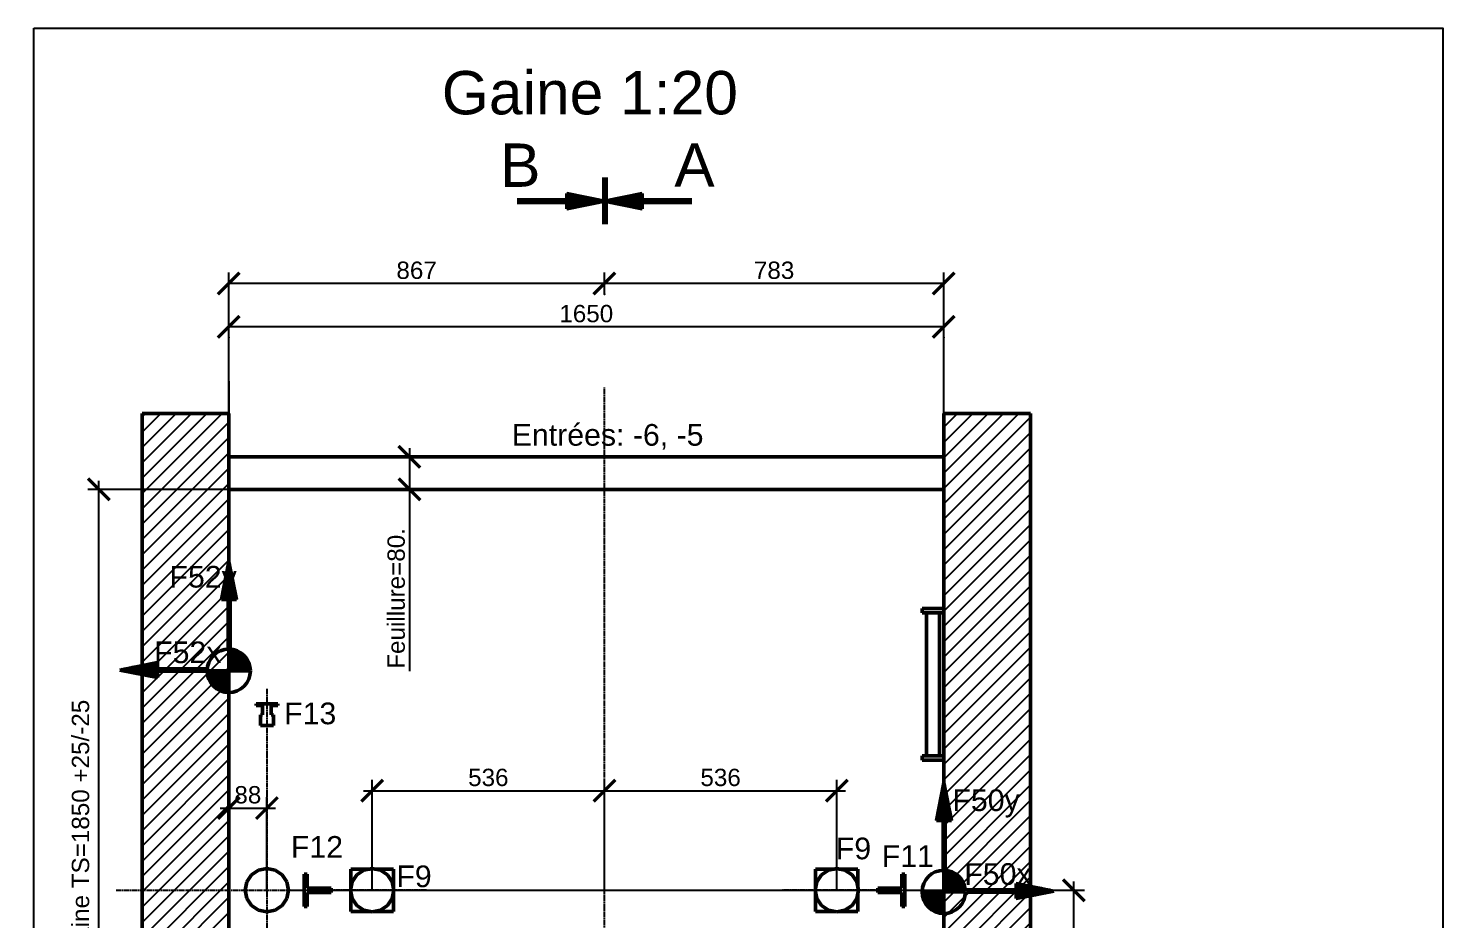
# Model space of a CAD drawing. Header units: millimetres. Extents: x -1795 to 75982, y -13206 to 25154.
# Drawn here: x -113 to 3151, y 1414 to 3470 of the extents above; entities that cross this region are included whole.
import ezdxf

# ---------------------------------------------------------------- set-up
doc = ezdxf.new("R2010")
doc.units = ezdxf.units.MM
doc.linetypes.add('AM_ISO08W050', pattern=[18, 12, -1.5, 3, -1.5])
for name, color, linetype, lineweight in [('AM_5', 3, 'Continuous', 25), ('LDBuffer-AM_0', 7, 'Continuous', 50), ('LDBuffer-AM_6', 2, 'Continuous', 35), ('LDBuffer-AM_7', 4, 'AM_ISO08W050', 25), ('LDCar-AM_6', 2, 'Continuous', 35), ('LDCar-AM_7', 4, 'AM_ISO08W050', 25), ('LDGuides-AM_0', 7, 'Continuous', 50), ('LDGuides-AM_6', 2, 'Continuous', 35), ('LDShaft-AM_0', 7, 'Continuous', 50), ('LDShaft-AM_5', 3, 'Continuous', 25), ('LDShaft-AM_6', 2, 'Continuous', 35), ('LDShaft-AM_7', 4, 'AM_ISO08W050', 25), ('LDShaft-AM_8', 1, 'Continuous', 25)]:
    doc.layers.add(name, color=color, linetype=linetype, lineweight=lineweight)
doc.layers.add('AM_VIEWS', color=1, linetype='Continuous', lineweight=25, plot=False)
doc.layers.add('DXF_LAYER', color=7, linetype='Continuous')
doc.styles.add('CONVERTER_1', font='arial.ttf', dxfattribs={"height": 0.2})
doc.styles.add('LD', font='ARIALUNI.TTF')
doc.styles.get("Standard").update_dxf_attribs({"font": 'ARIALUNI.TTF'})
doc.dimstyles.new('LIFT', dxfattribs={"dimtxt": 2.5, "dimasz": 2.5, "dimexe": 1.25, "dimexo": 0, "dimgap": 0.5, "dimtad": 1, "dimdec": 0, "dimzin": 1, "dimdsep": 46, "dimtxsty": 'LD', "dimblk": 'ARCHTICK', "dimcen": 0, "dimdle": 1, "dimclrd": 3, "dimclre": 3, "dimclrt": 4, "dimadec": 0, "dimazin": 0, "dimtp": 0.1, "dimtm": 0.1, "dimtfac": 0.71, "dimtdec": 0, "dimtix": 1, "dimtmove": 0, "dimatfit": 3, "dimfxl": 1, "dimtolj": 1, "dimarcsym": 0})

# ---------------------------------------------------------------- blocks, each defined once
blk = doc.blocks.new('LD_20150423131207_00000005')
at = {"layer": 'LDShaft-AM_8'}
for p, q in [((-200, 1815.3), (-15.3, 2000)), ((-200, 1850.6), (-50.6, 2000)), ((-200, 1886), (-86, 2000)), ((-200, 1921.3), (-121.3, 2000)), ((-200, 1956.7), (-156.7, 2000)), ((-200, 1992), (-192, 2000)), ((1650, 1826.8), (1823.2, 2000)), ((1650, 1862.1), (1787.9, 2000)), ((1650, 1897.5), (1752.5, 2000)), ((1650, 1932.8), (1717.2, 2000)), ((1650, 1968.2), (1681.8, 2000)), ((1650, 1791.4), (1850, 1991.4)), ((-200, 1779.9), (0, 1979.9)), ((-200, 1744.5), (0, 1944.5)), ((1650, 1756.1), (1850, 1956.1)), ((-200, 1709.2), (0, 1909.2)), ((1650, 1720.7), (1850, 1920.7)), ((-200, 1673.8), (0, 1873.8)), ((1650, 1685.4), (1850, 1885.4)), ((-200, 1638.5), (0, 1838.5)), ((1650, 1650), (1850, 1850)), ((1650, 1650), (1850, 1850)), ((-200, 1603.1), (0, 1803.1)), ((1650, 1614.6), (1850, 1814.6)), ((-200, 1567.8), (0, 1767.8)), ((1650, 1579.3), (1850, 1779.3)), ((-200, 1532.4), (0, 1732.4)), ((1650, 1543.9), (1850, 1743.9)), ((1650, 1508.6), (1850, 1708.6)), ((-200, 1497.1), (0, 1697.1)), ((1650, 1473.2), (1850, 1673.2)), ((-200, 1461.7), (0, 1661.7)), ((1650, 1437.9), (1850, 1637.9)), ((-200, 1426.3), (0, 1626.3)), ((1650, 1402.5), (1850, 1602.5)), ((-200, 1391), (0, 1591)), ((1650, 1367.2), (1850, 1567.2)), ((-200, 1355.6), (0, 1555.6)), ((-200, 1320.3), (0, 1520.3)), ((1650, 1331.8), (1850, 1531.8)), ((-200, 1284.9), (0, 1484.9)), ((1650, 1296.4), (1850, 1496.4)), ((-200, 1249.6), (0, 1449.6)), ((1650, 1261.1), (1850, 1461.1)), ((-200, 1214.2), (0, 1414.2)), ((1650, 1225.7), (1850, 1425.7)), ((-200, 1178.9), (0, 1378.9)), ((1650, 1190.4), (1850, 1390.4)), ((-200, 1143.5), (0, 1343.5)), ((1650, 1155), (1850, 1355)), ((-200, 1108.1), (0, 1308.1)), ((1650, 1119.7), (1850, 1319.7)), ((1650, 1084.3), (1850, 1284.3)), ((-200, 1072.8), (0, 1272.8)), ((1650, 1049), (1850, 1249)), ((-200, 1037.4), (0, 1237.4)), ((1650, 1013.6), (1850, 1213.6)), ((-200, 1002.1), (0, 1202.1)), ((1650, 978.2), (1850, 1178.2)), ((-200, 966.7), (0, 1166.7)), ((1650, 942.9), (1850, 1142.9)), ((-200, 931.4), (0, 1131.4)), ((-200, 896), (0, 1096)), ((1650, 907.5), (1850, 1107.5)), ((-200, 860.7), (0, 1060.7)), ((1650, 872.2), (1850, 1072.2)), ((-200, 825.3), (0, 1025.3)), ((1650, 836.8), (1850, 1036.8)), ((-200, 789.9), (0, 989.9)), ((1650, 801.5), (1850, 1001.5)), ((-200, 754.6), (0, 954.6)), ((1650, 766.1), (1850, 966.1)), ((-200, 719.2), (0, 919.2)), ((1650, 730.8), (1850, 930.8)), ((-200, 683.9), (0, 883.9)), ((1650, 695.4), (1850, 895.4)), ((1650, 660.1), (1850, 860.1)), ((-200, 648.5), (0, 848.5)), ((1650, 624.7), (1850, 824.7)), ((-200, 613.2), (0, 813.2)), ((1650, 589.3), (1850, 789.3)), ((-200, 577.8), (0, 777.8)), ((1650, 554), (1850, 754)), ((-200, 542.5), (0, 742.5)), ((1650, 518.6), (1850, 718.6)), ((-200, 507.1), (0, 707.1)), ((-200, 471.8), (0, 671.8)), ((1650, 483.3), (1850, 683.3)), ((-200, 436.4), (0, 636.4)), ((1650, 447.9), (1850, 647.9)), ((-200, 401), (0, 601)), ((1650, 412.6), (1850, 612.6)), ((-200, 365.7), (0, 565.7)), ((1650, 377.2), (1850, 577.2)), ((-200, 330.3), (0, 530.3)), ((1650, 341.9), (1850, 541.9)), ((-200, 295), (0, 495)), ((1650, 306.5), (1850, 506.5)), ((-200, 259.6), (0, 459.6)), ((1650, 271.1), (1850, 471.1)), ((1650, 235.8), (1850, 435.8)), ((-200, 224.3), (0, 424.3)), ((1650, 200.4), (1850, 400.4)), ((-200, 188.9), (0, 388.9)), ((1650, 165.1), (1850, 365.1)), ((-200, 153.6), (0, 353.6)), ((1650, 129.7), (1850, 329.7)), ((-200, 118.2), (0, 318.2)), ((1650, 94.4), (1850, 294.4)), ((-200, 82.8), (0, 282.8)), ((-200, 47.5), (0, 247.5)), ((1650, 59), (1850, 259)), ((-200, 12.1), (0, 212.1)), ((1650, 23.7), (1850, 223.7)), ((-200, -23.2), (0, 176.8)), ((1650, -11.7), (1850, 188.3)), ((-200, -58.6), (0, 141.4)), ((1650, -47.1), (1850, 152.9)), ((-200, -93.9), (0, 106.1)), ((1650, -82.4), (1850, 117.6)), ((-200, -129.3), (0, 70.7)), ((1650, -117.8), (1850, 82.2)), ((-200, -164.6), (0, 35.4)), ((1650, -153.1), (1850, 46.9)), ((1650, -188.5), (1850, 11.5)), ((-200, -200), (0, 0)), ((-200, -200), (0, 0)), ((1673.8, -200), (1850, -23.8)), ((-164.6, -200), (0, -35.4)), ((1709.2, -200), (1850, -59.2)), ((-129.3, -200), (0, -70.7)), ((1744.5, -200), (1850, -94.5)), ((-93.9, -200), (0, -106.1)), ((1779.9, -200), (1850, -129.9)), ((-58.6, -200), (0, -141.4)), ((-23.2, -200), (0, -176.8)), ((1815.3, -200), (1850, -165.3))]:
    blk.add_line(p, q, dxfattribs=at)
blk = doc.blocks.new('F1F2_LEFTWALLUP_F52')
for p, q in [((-0.84, 8.04), (0.02, 12.4)), ((-0.16, 8.04), (-0.16, 11.46)), ((-0.07, 2.31), (-0.07, 11.93)), ((-0.02, 2.31), (-0.02, 12.16)), ((0.02, 2.31), (0.02, 12.4)), ((0.89, 8.04), (0.02, 12.4)), ((0.07, 2.31), (0.07, 12.16)), ((0.12, 2.31), (0.12, 11.93)), ((0.16, 2.31), (0.16, 11.69)), ((0.21, 8.04), (0.21, 11.46)), ((-0.49, 8.04), (-0.49, 9.82)), ((-0.44, 8.04), (-0.44, 10.06)), ((-0.39, 8.04), (-0.39, 10.29)), ((-0.35, 8.04), (-0.35, 10.53)), ((-0.3, 8.04), (-0.3, 10.76)), ((-0.25, 8.04), (-0.25, 10.99)), ((-0.21, 8.04), (-0.21, 11.23)), ((0.26, 8.04), (0.26, 11.23)), ((0.3, 8.04), (0.3, 10.99)), ((0.35, 8.04), (0.35, 10.76)), ((0.4, 8.04), (0.4, 10.53)), ((0.44, 8.04), (0.44, 10.29)), ((0.49, 8.04), (0.49, 10.06)), ((0.54, 8.04), (0.54, 9.82)), ((-0.81, 8.04), (-0.81, 8.19)), ((-0.77, 8.04), (-0.77, 8.42)), ((-0.72, 8.04), (-0.72, 8.65)), ((-0.67, 8.04), (-0.67, 8.89)), ((-0.63, 8.04), (-0.63, 9.12)), ((-0.58, 8.04), (-0.58, 9.36)), ((-0.53, 8.04), (-0.53, 9.59)), ((0.58, 8.04), (0.58, 9.59)), ((0.63, 8.04), (0.63, 9.36)), ((0.68, 8.04), (0.68, 9.12)), ((0.72, 8.04), (0.72, 8.89)), ((0.77, 8.04), (0.77, 8.65)), ((0.81, 8.04), (0.81, 8.42)), ((0.86, 8.04), (0.86, 8.19)), ((0.02, 8.04), (-0.84, 8.04)), ((0.89, 8.04), (0.02, 8.04)), ((0.09, 2.31), (0, 2.22)), ((0, 2.31), (0, -2.69)), ((0.23, 2.3), (0, 2.08)), ((0.35, 2.29), (0, 1.94)), ((0.47, 2.27), (0, 1.79)), ((0.59, 2.24), (0, 1.65)), ((0.7, 2.21), (0, 1.51)), ((0.81, 2.18), (0, 1.37)), ((0.91, 2.14), (0, 1.23)), ((1.01, 2.1), (0, 1.09)), ((1.11, 2.05), (0, 0.95)), ((1.2, 2.01), (0, 0.8)), ((1.29, 1.95), (0, 0.66)), ((1.38, 1.9), (0, 0.52)), ((1.46, 1.84), (0, 0.38)), ((1.54, 1.78), (0, 0.24)), ((1.62, 1.72), (0, 0.1)), ((1.7, 1.65), (0, -0.04)), ((-8.23, 0.77), (-12.58, -0.09)), ((-2.5, 0), (-12.11, 0)), ((-2.5, 0.05), (-11.88, 0.05)), ((-8.23, 0.09), (-11.65, 0.09)), ((-8.23, 0.14), (-11.41, 0.14)), ((-8.23, 0.19), (-11.18, 0.19)), ((-8.23, 0.23), (-10.94, 0.23)), ((-8.23, 0.28), (-10.71, 0.28)), ((-8.23, 0.33), (-10.48, 0.33)), ((-8.23, 0.37), (-10.24, 0.37)), ((-8.23, 0.42), (-10.01, 0.42)), ((-8.23, 0.46), (-9.78, 0.46)), ((-8.23, 0.51), (-9.54, 0.51)), ((-8.23, 0.56), (-9.31, 0.56)), ((-8.23, 0.6), (-9.07, 0.6)), ((-8.23, 0.65), (-8.84, 0.65)), ((-8.23, 0.7), (-8.61, 0.7)), ((-8.23, 0.74), (-8.37, 0.74)), ((-8.23, -0.09), (-8.23, 0.77)), ((1.77, 1.58), (0, -0.19)), ((1.84, 1.51), (0.14, -0.19)), ((1.9, 1.43), (0.28, -0.19)), ((1.97, 1.36), (0.42, -0.19)), ((2.03, 1.28), (0.57, -0.19)), ((2.09, 1.19), (0.71, -0.19)), ((2.14, 1.11), (0.85, -0.19)), ((2.19, 1.02), (0.99, -0.19)), ((2.24, 0.92), (1.13, -0.19)), ((2.29, 0.83), (1.27, -0.19)), ((2.33, 0.73), (1.41, -0.19)), ((2.37, 0.62), (1.56, -0.19)), ((2.4, 0.52), (1.7, -0.19)), ((2.43, 0.4), (1.84, -0.19)), ((2.45, 0.29), (1.98, -0.19)), ((-8.23, -0.96), (-12.58, -0.09)), ((-2.5, -0.09), (-12.58, -0.09)), ((-2.5, -0.09), (-12.35, -0.05)), ((-2.5, -0.14), (-12.35, -0.14)), ((-2.5, -0.19), (-12.11, -0.19)), ((-2.5, -0.23), (-11.88, -0.23)), ((-8.23, -0.28), (-11.65, -0.28)), ((-8.23, -0.33), (-11.41, -0.33)), ((-8.23, -0.37), (-11.18, -0.37)), ((-8.23, -0.42), (-10.94, -0.42)), ((-8.23, -0.46), (-10.71, -0.46)), ((-8.23, -0.51), (-10.48, -0.51)), ((-8.23, -0.56), (-10.24, -0.56)), ((-8.23, -0.6), (-10.01, -0.6)), ((-8.23, -0.65), (-9.78, -0.65)), ((-8.23, -0.7), (-9.54, -0.7)), ((-8.23, -0.74), (-9.31, -0.74)), ((-8.23, -0.79), (-9.07, -0.79)), ((-8.23, -0.84), (-8.84, -0.84)), ((-8.23, -0.88), (-8.61, -0.88)), ((-8.23, -0.93), (-8.37, -0.93)), ((-8.23, -0.96), (-8.23, -0.09)), ((-2.4, -0.19), (-2.5, -0.28)), ((-2.5, -0.19), (2.5, -0.19)), ((-2.26, -0.19), (-2.49, -0.41)), ((-2.12, -0.19), (-2.47, -0.54)), ((-1.98, -0.19), (-2.45, -0.66)), ((-1.84, -0.19), (-2.43, -0.78)), ((-1.7, -0.19), (-2.4, -0.89)), ((-1.56, -0.19), (-2.37, -1)), ((-1.41, -0.19), (-2.33, -1.1)), ((-1.27, -0.19), (-2.29, -1.2)), ((-1.13, -0.19), (-2.24, -1.3)), ((-0.99, -0.19), (-2.19, -1.39)), ((-0.85, -0.19), (-2.14, -1.48)), ((-0.71, -0.19), (-2.09, -1.56)), ((-0.57, -0.19), (-2.03, -1.65)), ((-0.42, -0.19), (-1.97, -1.73)), ((-0.28, -0.19), (-1.9, -1.81)), ((-0.14, -0.19), (-1.84, -1.88)), ((0, -0.19), (-1.77, -1.95)), ((0, -0.33), (-1.7, -2.02)), ((0, -0.47), (-1.62, -2.09)), ((0, -0.61), (-1.54, -2.15)), ((0, -0.75), (-1.46, -2.21)), ((0, -0.89), (-1.38, -2.27)), ((0, -1.03), (-1.29, -2.33)), ((0, -1.18), (-1.2, -2.38)), ((0, -1.32), (-1.11, -2.43)), ((0, -1.46), (-1.01, -2.47)), ((0, -1.6), (-0.91, -2.51)), ((0, -1.74), (-0.81, -2.55)), ((0, -1.88), (-0.7, -2.59)), ((0, -2.02), (-0.59, -2.62)), ((0, -2.17), (-0.47, -2.64)), ((0, -2.31), (-0.35, -2.66)), ((0, -2.45), (-0.23, -2.68)), ((0, -2.59), (-0.09, -2.68))]:
    blk.add_line(p, q)
blk.add_circle((0, -0.19), 2.5)
at = {"layer": 'DXF_LAYER', "style": 'CONVERTER_1'}
for s, p in [('F52y', (-6.84, 9.42)), ('F52x', (-8.61, 0.7))]:
    blk.add_text(s, height=2.5, dxfattribs=at).set_placement(p)
blk = doc.blocks.new('DWGSECTION_AABB')
for p, q in [((-0.07, -2.65), (-0.07, 2.74)), ((-0.02, -2.65), (-0.02, 2.74)), ((0.03, -2.65), (0.03, 2.74)), ((0.07, -2.65), (0.07, 2.74)), ((0.12, -2.65), (0.12, 2.74)), ((0.16, -2.65), (0.16, 2.74)), ((0.21, -2.65), (0.21, 2.74)), ((-10.08, 0.14), (-0.7, 0.14)), ((-10.08, 0.09), (-0.47, 0.09)), ((-10.08, 0.05), (-0.23, 0.05)), ((-10.08, 0), (0, 0)), ((-4.36, 0.87), (0, 0)), ((-4.36, 0.87), (-4.36, 0)), ((-4.36, 0.84), (-4.21, 0.84)), ((-4.36, 0.79), (-3.98, 0.79)), ((-4.36, 0.74), (-3.74, 0.74)), ((-4.36, 0.7), (-3.51, 0.7)), ((-4.36, 0.65), (-3.27, 0.65)), ((-4.36, 0.6), (-3.04, 0.6)), ((-4.36, 0.56), (-2.81, 0.56)), ((-4.36, 0.51), (-2.57, 0.51)), ((-4.36, 0.46), (-2.34, 0.46)), ((-4.36, 0.42), (-2.1, 0.42)), ((-4.36, 0.37), (-1.87, 0.37)), ((-4.36, 0.33), (-1.64, 0.33)), ((-4.36, 0.28), (-1.4, 0.28)), ((-4.36, 0.23), (-1.17, 0.23)), ((-4.36, 0.19), (-0.94, 0.19)), ((-4.36, 0), (-4.36, -0.87)), ((-4.36, -0.87), (0, 0)), ((4.36, 0.87), (0, 0)), ((4.36, -0.87), (0, 0)), ((10.08, 0), (0, 0)), ((10.08, 0.05), (0.23, 0.05)), ((10.08, 0.09), (0.47, 0.09)), ((10.08, 0.14), (0.7, 0.14)), ((4.36, 0.19), (0.94, 0.19)), ((4.36, 0.23), (1.17, 0.23)), ((4.36, 0.28), (1.4, 0.28)), ((4.36, 0.33), (1.64, 0.33)), ((4.36, 0.37), (1.87, 0.37)), ((4.36, 0.42), (2.1, 0.42)), ((4.36, 0.46), (2.34, 0.46)), ((4.36, 0.51), (2.57, 0.51)), ((4.36, 0.56), (2.81, 0.56)), ((4.36, 0.6), (3.04, 0.6)), ((4.36, 0.65), (3.27, 0.65)), ((4.36, 0.7), (3.51, 0.7)), ((4.36, 0.74), (3.74, 0.74)), ((4.36, 0.87), (4.36, 0)), ((4.36, 0), (4.36, -0.87)), ((-10.08, -0.05), (-0.23, -0.05)), ((-10.08, -0.09), (-0.47, -0.09)), ((-10.08, -0.14), (-0.7, -0.14)), ((-4.36, -0.19), (-0.94, -0.19)), ((-4.36, -0.23), (-1.17, -0.23)), ((-4.36, -0.28), (-1.4, -0.28)), ((-4.36, -0.33), (-1.64, -0.33)), ((-4.36, -0.37), (-1.87, -0.37)), ((-4.36, -0.42), (-2.1, -0.42)), ((-4.36, -0.46), (-2.34, -0.46)), ((-4.36, -0.51), (-2.57, -0.51)), ((-4.36, -0.56), (-2.81, -0.56)), ((-4.36, -0.6), (-3.04, -0.6)), ((-4.36, -0.65), (-3.27, -0.65)), ((-4.36, -0.7), (-3.51, -0.7)), ((-4.36, -0.74), (-3.74, -0.74)), ((-4.36, -0.79), (-3.98, -0.79)), ((-4.36, -0.84), (-4.21, -0.84)), ((10.08, -0.05), (0.23, -0.05)), ((10.08, -0.09), (0.47, -0.09)), ((10.08, -0.14), (0.7, -0.14)), ((4.36, -0.19), (0.94, -0.19)), ((4.36, -0.23), (1.17, -0.23)), ((4.36, -0.28), (1.4, -0.28)), ((4.36, -0.33), (1.64, -0.33)), ((4.36, -0.37), (1.87, -0.37)), ((4.36, -0.42), (2.1, -0.42)), ((4.36, -0.46), (2.34, -0.46)), ((4.36, -0.51), (2.57, -0.51)), ((4.36, -0.56), (2.81, -0.56)), ((4.36, -0.6), (3.04, -0.6)), ((4.36, -0.65), (3.27, -0.65)), ((4.36, -0.7), (3.51, -0.7)), ((4.36, -0.74), (3.74, -0.74)), ((4.36, -0.79), (3.98, -0.79)), ((4.36, -0.84), (4.21, -0.84))]:
    blk.add_line(p, q)
for s, p in [('B', (-12.04, 1.65)), ('A', (8.06, 1.66))]:
    blk.add_text(s, height=5).set_placement(p)
blk = doc.blocks.new('F1F2_RIGHTWALLUP')
for p, q in [((-0.84, 8.04), (0.02, 12.4)), ((-0.16, 8.04), (-0.16, 11.46)), ((-0.07, 2.31), (-0.07, 11.93)), ((-0.02, 2.31), (-0.02, 12.16)), ((0.02, 2.31), (0.02, 12.4)), ((0.89, 8.04), (0.02, 12.4)), ((0.07, 2.31), (0.07, 12.16)), ((0.12, 2.31), (0.12, 11.93)), ((0.16, 2.31), (0.16, 11.69)), ((0.21, 8.04), (0.21, 11.46)), ((-0.49, 8.04), (-0.49, 9.82)), ((-0.44, 8.04), (-0.44, 10.06)), ((-0.39, 8.04), (-0.39, 10.29)), ((-0.35, 8.04), (-0.35, 10.53)), ((-0.3, 8.04), (-0.3, 10.76)), ((-0.25, 8.04), (-0.25, 10.99)), ((-0.21, 8.04), (-0.21, 11.23)), ((0.26, 8.04), (0.26, 11.23)), ((0.3, 8.04), (0.3, 10.99)), ((0.35, 8.04), (0.35, 10.76)), ((0.4, 8.04), (0.4, 10.53)), ((0.44, 8.04), (0.44, 10.29)), ((0.49, 8.04), (0.49, 10.06)), ((0.54, 8.04), (0.54, 9.82)), ((-0.81, 8.04), (-0.81, 8.19)), ((-0.77, 8.04), (-0.77, 8.42)), ((-0.72, 8.04), (-0.72, 8.65)), ((-0.67, 8.04), (-0.67, 8.89)), ((-0.63, 8.04), (-0.63, 9.12)), ((-0.58, 8.04), (-0.58, 9.36)), ((-0.53, 8.04), (-0.53, 9.59)), ((0.58, 8.04), (0.58, 9.59)), ((0.63, 8.04), (0.63, 9.36)), ((0.68, 8.04), (0.68, 9.12)), ((0.72, 8.04), (0.72, 8.89)), ((0.77, 8.04), (0.77, 8.65)), ((0.81, 8.04), (0.81, 8.42)), ((0.86, 8.04), (0.86, 8.19)), ((0.02, 8.04), (-0.84, 8.04)), ((0.89, 8.04), (0.02, 8.04)), ((0.09, 2.31), (0, 2.22)), ((0, 2.31), (0, -2.69)), ((0.23, 2.3), (0, 2.08)), ((0.35, 2.29), (0, 1.94)), ((0.47, 2.27), (0, 1.79)), ((0.59, 2.24), (0, 1.65)), ((0.7, 2.21), (0, 1.51)), ((0.81, 2.18), (0, 1.37)), ((0.91, 2.14), (0, 1.23)), ((1.01, 2.1), (0, 1.09)), ((1.11, 2.05), (0, 0.95)), ((1.2, 2.01), (0, 0.8)), ((1.29, 1.95), (0, 0.66)), ((1.38, 1.9), (0, 0.52)), ((1.46, 1.84), (0, 0.38)), ((1.54, 1.78), (0, 0.24)), ((1.62, 1.72), (0, 0.1)), ((1.7, 1.65), (0, -0.04)), ((1.77, 1.58), (0, -0.19)), ((1.84, 1.51), (0.14, -0.19)), ((1.9, 1.43), (0.28, -0.19)), ((1.97, 1.36), (0.42, -0.19)), ((2.03, 1.28), (0.57, -0.19)), ((2.09, 1.19), (0.71, -0.19)), ((2.14, 1.11), (0.85, -0.19)), ((2.19, 1.02), (0.99, -0.19)), ((2.24, 0.92), (1.13, -0.19)), ((2.29, 0.83), (1.27, -0.19)), ((2.33, 0.73), (1.41, -0.19)), ((2.37, 0.62), (1.56, -0.19)), ((2.4, 0.52), (1.7, -0.19)), ((2.43, 0.4), (1.84, -0.19)), ((2.45, 0.29), (1.98, -0.19)), ((2.64, 0.05), (12.02, 0.05)), ((2.64, 0), (12.26, 0)), ((8.37, -0.09), (8.37, 0.77)), ((8.37, 0.77), (12.72, -0.09)), ((8.37, 0.74), (8.51, 0.74)), ((8.37, 0.7), (8.75, 0.7)), ((8.37, 0.65), (8.98, 0.65)), ((8.37, 0.6), (9.22, 0.6)), ((8.37, 0.56), (9.45, 0.56)), ((8.37, 0.51), (9.68, 0.51)), ((8.37, 0.46), (9.92, 0.46)), ((8.37, 0.42), (10.15, 0.42)), ((8.37, 0.37), (10.39, 0.37)), ((8.37, 0.33), (10.62, 0.33)), ((8.37, 0.28), (10.85, 0.28)), ((8.37, 0.23), (11.09, 0.23)), ((8.37, 0.19), (11.32, 0.19)), ((8.37, 0.14), (11.55, 0.14)), ((8.37, 0.09), (11.79, 0.09)), ((-2.4, -0.19), (-2.5, -0.28)), ((-2.5, -0.19), (2.5, -0.19)), ((-2.26, -0.19), (-2.49, -0.41)), ((-2.12, -0.19), (-2.47, -0.54)), ((-1.98, -0.19), (-2.45, -0.66)), ((-1.84, -0.19), (-2.43, -0.78)), ((-1.7, -0.19), (-2.4, -0.89)), ((-1.56, -0.19), (-2.37, -1)), ((-1.41, -0.19), (-2.33, -1.1)), ((-1.27, -0.19), (-2.29, -1.2)), ((-1.13, -0.19), (-2.24, -1.3)), ((-0.99, -0.19), (-2.19, -1.39)), ((-0.85, -0.19), (-2.14, -1.48)), ((-0.71, -0.19), (-2.09, -1.56)), ((-0.57, -0.19), (-2.03, -1.65)), ((-0.42, -0.19), (-1.97, -1.73)), ((-0.28, -0.19), (-1.9, -1.81)), ((-0.14, -0.19), (-1.84, -1.88)), ((0, -0.19), (-1.77, -1.95)), ((0, -0.33), (-1.7, -2.02)), ((0, -0.47), (-1.62, -2.09)), ((0, -0.61), (-1.54, -2.15)), ((0, -0.75), (-1.46, -2.21)), ((0, -0.89), (-1.38, -2.27)), ((0, -1.03), (-1.29, -2.33)), ((0, -1.18), (-1.2, -2.38)), ((0, -1.32), (-1.11, -2.43)), ((0, -1.46), (-1.01, -2.47)), ((0, -1.6), (-0.91, -2.51)), ((2.64, -0.09), (12.49, -0.05)), ((2.64, -0.09), (12.72, -0.09)), ((2.64, -0.14), (12.49, -0.14)), ((2.64, -0.19), (12.26, -0.19)), ((2.64, -0.23), (12.02, -0.23)), ((8.37, -0.96), (12.72, -0.09)), ((8.37, -0.96), (8.37, -0.09)), ((8.37, -0.28), (11.79, -0.28)), ((8.37, -0.33), (11.55, -0.33)), ((8.37, -0.37), (11.32, -0.37)), ((8.37, -0.42), (11.09, -0.42)), ((8.37, -0.46), (10.85, -0.46)), ((8.37, -0.51), (10.62, -0.51)), ((8.37, -0.56), (10.39, -0.56)), ((8.37, -0.6), (10.15, -0.6)), ((8.37, -0.65), (9.92, -0.65)), ((8.37, -0.7), (9.68, -0.7)), ((8.37, -0.74), (9.45, -0.74)), ((8.37, -0.79), (9.22, -0.79)), ((8.37, -0.84), (8.98, -0.84)), ((8.37, -0.88), (8.75, -0.88)), ((8.37, -0.93), (8.51, -0.93)), ((0, -1.74), (-0.81, -2.55)), ((0, -1.88), (-0.7, -2.59)), ((0, -2.02), (-0.59, -2.62)), ((0, -2.17), (-0.47, -2.64)), ((0, -2.31), (-0.35, -2.66)), ((0, -2.45), (-0.23, -2.68)), ((0, -2.59), (-0.09, -2.68))]:
    blk.add_line(p, q)
blk.add_circle((0, -0.19), 2.5)
at = {"layer": 'DXF_LAYER', "style": 'CONVERTER_1'}
for s, p in [('F50y', (1, 9.14)), ('F50x', (2.37, 0.62))]:
    blk.add_text(s, height=2.5, dxfattribs=at).set_placement(p)
blk = doc.blocks.new('LD_20150423131207_00000007')
at = {"layer": 'LDShaft-AM_0'}
for p, q in [((0, 2000), (-200, 2000)), ((-200, 2000), (-200, -200)), ((0, 2000), (0, 1820)), ((0, -200), (0, 2000)), ((1650, 1820), (1650, 2000)), ((1757.5, 2000), (1650, 2000)), ((1650, 2000), (1650, -20)), ((1782.5, 2000), (1757.5, 2000)), ((1850, 2000), (1782.5, 2000)), ((1850, -200), (1850, 2000)), ((0, 1900), (1650, 1900)), ((0, 1825), (1650, 1825)), ((0, 1820), (0, 1800)), ((0, 1800), (0, 0)), ((1650, 1800), (1650, 1820)), ((1650, 1550), (1650, 1800)), ((1650, 1210), (1650, 1540)), ((1650, 531), (1650, 1200)), ((1650, 186.5), (1650, 509)), ((1650, 0), (1650, 113.5)), ((0, 0), (0, -20)), ((1650, -20), (1650, 0)), ((0, -20), (0, -200)), ((1650, -25), (0, -25)), ((1650, -200), (1650, -20)), ((1650, -20), (1650, -200)), ((1650, -100), (0, -100)), ((-200, -200), (0, -200)), ((1650, -200), (1757.5, -200)), ((1757.5, -200), (1782.5, -200)), ((1782.5, -200), (1850, -200))]:
    blk.add_line(p, q, dxfattribs=at)
blk = doc.blocks.new('_ArchTick')
at = {"color": 0, "linetype": 'ByBlock', "const_width": 0.15}
blk.add_lwpolyline([(-0.5, -0.5), (0.5, 0.5)], dxfattribs=at)
blk = doc.blocks.new('*D91')
at = {"layer": 'Defpoints', "color": 0, "transparency": 16777216}
for p in [(350, 2656.5), (438, 1671.1), (438, 1481.5)]:
    blk.add_point(p, dxfattribs=at)
at = {"layer": 'LDShaft-AM_5', "color": 3, "lineweight": -2, "transparency": 16777216}
for p, q in [((350, 2656.5), (350, 1646.1)), ((330, 1671.1), (458, 1671.1)), ((438, 1481.5), (438, 1696.1))]:
    blk.add_line(p, q, dxfattribs=at)
at = {"layer": 'LDShaft-AM_5', "color": 3, "lineweight": -2, "transparency": 16777216, "xscale": 50, "yscale": 50, "zscale": 50, "rotation": 180}
blk.add_blockref('_ArchTick', (350, 1671.1), dxfattribs=at)
at = {"layer": 'LDShaft-AM_5', "color": 3, "lineweight": -2, "transparency": 16777216, "xscale": 50, "yscale": 50, "zscale": 50}
blk.add_blockref('_ArchTick', (438, 1671.1), dxfattribs=at)
at = {"layer": 'LDShaft-AM_5', "color": 4, "transparency": 16777216, "insert": (394, 1701.6), "char_height": 40, "attachment_point": 5, "style": 'LD'}
blk.add_mtext('\\A1;88', dxfattribs=at)
blk = doc.blocks.new('LD_20150423131207_00000008')
at = {"layer": 'LDGuides-AM_0'}
for p, q in [((0, 25), (-25, 25)), ((-25, 25), (-25, 21.5)), ((-25, 21.5), (-10, 21.5)), ((-10, 0), (-15, 0)), ((-15, 0), (-15, -25)), ((-10, 21.5), (-10, 0)), ((25, 25), (0, 25)), ((10, 21.5), (25, 21.5)), ((10, 0), (10, 21.5)), ((15, 0), (10, 0)), ((15, -25), (15, 0)), ((25, 21.5), (25, 25)), ((-15, -25), (15, -25))]:
    blk.add_line(p, q, dxfattribs=at)
blk = doc.blocks.new('LD_20150423131207_0000000A')
at = {"layer": 'LDCar-AM_7'}
blk.add_line((0, 465), (0, -465), dxfattribs=at)
blk = doc.blocks.new('LD_20150423131207_0000000B')
at = {"layer": 'LDBuffer-AM_0'}
for p, q in [((-35.4, 35.4), (-46.2, 19.1)), ((-19.1, 46.2), (-35.4, 35.4)), ((0, 50), (-19.1, 46.2)), ((19.1, 46.2), (0, 50)), ((35.4, 35.4), (19.1, 46.2)), ((46.2, 19.1), (35.4, 35.4)), ((-46.2, 19.1), (-50, 0)), ((50, 0), (46.2, 19.1)), ((46.2, -19.1), (50, 0)), ((-50, 0), (-46.2, -19.1)), ((-46.2, -19.1), (-35.4, -35.4)), ((35.4, -35.4), (46.2, -19.1)), ((-35.4, -35.4), (-19.1, -46.2)), ((-19.1, -46.2), (0, -50)), ((0, -50), (19.1, -46.2)), ((19.1, -46.2), (35.4, -35.4))]:
    blk.add_line(p, q, dxfattribs=at)
blk = doc.blocks.new('*D96')
at = {"layer": 'AM_5', "color": 3, "transparency": 16777216}
for p, q in [((1217, 2856.5), (1217, 2906.5)), ((2000, 581.5), (2000, 2906.5)), ((2000, 2881.5), (1217, 2881.5))]:
    blk.add_line(p, q, dxfattribs=at)
for p in [(1217, 2856.7), (2000, 581.7)]:
    blk.add_point(p, dxfattribs=at)
at = {"layer": 'AM_5', "color": 3, "transparency": 16777216, "xscale": 50, "yscale": 50, "zscale": 50, "rotation": 180}
blk.add_blockref('_ArchTick', (1217, 2881.5), dxfattribs=at)
at = {"layer": 'AM_5', "color": 3, "transparency": 16777216, "xscale": 50, "yscale": 50, "zscale": 50}
blk.add_blockref('_ArchTick', (2000, 2881.5), dxfattribs=at)
at = {"layer": 'AM_5', "color": 4, "transparency": 16777216, "insert": (1608.5, 2891.5), "char_height": 40, "attachment_point": 8, "style": 'LD'}
blk.add_mtext('783', dxfattribs=at)
blk = doc.blocks.new('*D98')
at = {"layer": 'Defpoints', "color": 0, "transparency": 16777216}
for p in [(50, 2406.5), (588.2, 2406.5), (502.9, 556.5)]:
    blk.add_point(p, dxfattribs=at)
at = {"layer": 'LDShaft-AM_5', "color": 3, "lineweight": -2, "transparency": 16777216}
for p, q in [((50, 536.5), (50, 2426.5)), ((588.2, 2406.5), (25, 2406.5)), ((502.9, 556.5), (25, 556.5))]:
    blk.add_line(p, q, dxfattribs=at)
at = {"layer": 'LDShaft-AM_5', "color": 3, "lineweight": -2, "transparency": 16777216, "xscale": 50, "yscale": 50, "zscale": 50}
for p, rotation in [((50, 2406.5), 90), ((50, 556.5), 270)]:
    blk.add_blockref('_ArchTick', p, dxfattribs=dict(at, rotation=rotation))
at = {"layer": 'LDShaft-AM_5', "color": 4, "transparency": 16777216, "insert": (13.8, 1481.5), "char_height": 40, "attachment_point": 5, "rotation": 90, "style": 'LD'}
blk.add_mtext('\\A1;Profondeur gaine TS=1850 +25/-25 ', dxfattribs=at)
blk = doc.blocks.new('LD_20150423131207_0000000E')
at = {"layer": 'LDBuffer-AM_0'}
for p, q in [((0, 175), (0, 165)), ((50, 175), (0, 175)), ((0, 165), (50, 165)), ((40, 165), (10, 165)), ((10, 165), (10, -165)), ((40, -165), (40, 165)), ((50, 165), (50, 175)), ((0, -165), (0, -175)), ((50, -165), (0, -165)), ((0, -175), (50, -175)), ((10, -165), (40, -165)), ((50, -175), (50, -165))]:
    blk.add_line(p, q, dxfattribs=at)
blk = doc.blocks.new('LD_20150423131207_0000000F')
at = {"layer": 'LDShaft-AM_7'}
for p, q in [((0, -1160), (0, 1160)), ((-1127, 0), (1043, 0))]:
    blk.add_line(p, q, dxfattribs=at)
blk = doc.blocks.new('*D104')
at = {"layer": 'Defpoints', "color": 0, "transparency": 16777216}
for p in [(1217, 1481.5), (2300, 1481.5), (1399.9, 556.5)]:
    blk.add_point(p, dxfattribs=at)
at = {"layer": 'LDShaft-AM_5', "color": 3, "lineweight": -2, "transparency": 16777216}
for p, q in [((1217, 1481.5), (2325, 1481.5)), ((2300, 536.5), (2300, 1501.5)), ((1399.9, 556.5), (2325, 556.5))]:
    blk.add_line(p, q, dxfattribs=at)
at = {"layer": 'LDShaft-AM_5', "color": 3, "lineweight": -2, "transparency": 16777216, "xscale": 50, "yscale": 50, "zscale": 50}
for p, rotation in [((2300, 1481.5), 90), ((2300, 556.5), 270)]:
    blk.add_blockref('_ArchTick', p, dxfattribs=dict(at, rotation=rotation))
at = {"layer": 'LDShaft-AM_5', "color": 4, "transparency": 16777216, "insert": (2269.6, 1019), "char_height": 40, "attachment_point": 5, "rotation": 90, "style": 'LD'}
blk.add_mtext('\\A1;925', dxfattribs=at)
blk = doc.blocks.new('LD_20150423131207_00000011')
at = {"layer": 'LDGuides-AM_0'}
for p, q in [((31, 37.5), (24, 37.5)), ((24, 37.5), (24, 5)), ((31, -37.5), (31, 37.5)), ((24, 5), (-31, 5)), ((-31, 5), (-31, -5)), ((-31, -5), (24, -5)), ((24, -5), (24, -37.5)), ((24, -37.5), (31, -37.5))]:
    blk.add_line(p, q, dxfattribs=at)
blk = doc.blocks.new('LD_20150423131207_00000012')
at = {"layer": 'LDCar-AM_7'}
blk.add_line((-722, 0), (722, 0), dxfattribs=at)
blk = doc.blocks.new('LD_20150423131207_00000013')
at = {"layer": 'LDBuffer-AM_0'}
for p, q in [((-5, 49), (-49, 49)), ((-49, 49), (-49, 5)), ((-35.4, 35.4), (-46.2, 19.1)), ((-19.1, 46.2), (-35.4, 35.4)), ((0, 50), (-19.1, 46.2)), ((19.1, 46.2), (0, 50)), ((49, 49), (5, 49)), ((35.4, 35.4), (19.1, 46.2)), ((46.2, 19.1), (35.4, 35.4)), ((49, 5), (49, 49)), ((-46.2, 19.1), (-50, 0)), ((-50, 0), (-46.2, -19.1)), ((50, 0), (46.2, 19.1)), ((46.2, -19.1), (50, 0)), ((-49, -5), (-49, -49)), ((-46.2, -19.1), (-35.4, -35.4)), ((35.4, -35.4), (46.2, -19.1)), ((49, -49), (49, -5)), ((-49, -49), (-5, -49)), ((-35.4, -35.4), (-19.1, -46.2)), ((-19.1, -46.2), (0, -50)), ((0, -50), (19.1, -46.2)), ((5, -49), (49, -49)), ((19.1, -46.2), (35.4, -35.4))]:
    blk.add_line(p, q, dxfattribs=at)
at = {"layer": 'LDBuffer-AM_7'}
blk.add_line((125, 0), (-125, 0), dxfattribs=at)
blk = doc.blocks.new('*D109')
at = {"layer": 'Defpoints', "color": 0, "transparency": 16777216}
for p in [(1753, 1711.2), (1217, 1481.5), (1753, 1481.5)]:
    blk.add_point(p, dxfattribs=at)
at = {"layer": 'LDShaft-AM_5', "color": 3, "lineweight": -2, "transparency": 16777216}
for p, q in [((1217, 1481.5), (1217, 1736.2)), ((1753, 1481.5), (1753, 1736.2)), ((1197, 1711.2), (1773, 1711.2))]:
    blk.add_line(p, q, dxfattribs=at)
at = {"layer": 'LDShaft-AM_5', "color": 3, "lineweight": -2, "transparency": 16777216, "xscale": 50, "yscale": 50, "zscale": 50, "rotation": 180}
blk.add_blockref('_ArchTick', (1217, 1711.2), dxfattribs=at)
at = {"layer": 'LDShaft-AM_5', "color": 3, "lineweight": -2, "transparency": 16777216, "xscale": 50, "yscale": 50, "zscale": 50}
blk.add_blockref('_ArchTick', (1753, 1711.2), dxfattribs=at)
at = {"layer": 'LDShaft-AM_5', "color": 4, "transparency": 16777216, "insert": (1485, 1741.6), "char_height": 40, "attachment_point": 5, "style": 'LD'}
blk.add_mtext('\\A1;536', dxfattribs=at)
blk = doc.blocks.new('LD_20150423131207_00000014')
at = {"layer": 'LDGuides-AM_0'}
for p, q in [((-24, 37.5), (-31, 37.5)), ((-31, 37.5), (-31, -37.5)), ((-24, 5), (-24, 37.5)), ((31, 5), (-24, 5)), ((31, -5), (31, 5)), ((-24, -5), (31, -5)), ((-24, -37.5), (-24, -5)), ((-31, -37.5), (-24, -37.5))]:
    blk.add_line(p, q, dxfattribs=at)
blk = doc.blocks.new('LD_20150423131207_00000015')
at = {"layer": 'LDBuffer-AM_0'}
for p, q in [((-5, 49), (-49, 49)), ((-49, 49), (-49, 5)), ((-35.4, 35.4), (-46.2, 19.1)), ((-19.1, 46.2), (-35.4, 35.4)), ((0, 50), (-19.1, 46.2)), ((19.1, 46.2), (0, 50)), ((49, 49), (5, 49)), ((35.4, 35.4), (19.1, 46.2)), ((46.2, 19.1), (35.4, 35.4)), ((49, 5), (49, 49)), ((-46.2, 19.1), (-50, 0)), ((-50, 0), (-46.2, -19.1)), ((50, 0), (46.2, 19.1)), ((46.2, -19.1), (50, 0)), ((-49, -5), (-49, -49)), ((-46.2, -19.1), (-35.4, -35.4)), ((35.4, -35.4), (46.2, -19.1)), ((49, -49), (49, -5)), ((-49, -49), (-5, -49)), ((-35.4, -35.4), (-19.1, -46.2)), ((-19.1, -46.2), (0, -50)), ((0, -50), (19.1, -46.2)), ((5, -49), (49, -49)), ((19.1, -46.2), (35.4, -35.4))]:
    blk.add_line(p, q, dxfattribs=at)
at = {"layer": 'LDBuffer-AM_7'}
blk.add_line((125, 0), (-125, 0), dxfattribs=at)
blk = doc.blocks.new('*D112')
at = {"layer": 'Defpoints', "color": 0, "transparency": 16777216}
for p in [(1217, 1711.2), (681, 1481.5), (1217, 1481.5)]:
    blk.add_point(p, dxfattribs=at)
at = {"layer": 'LDShaft-AM_5', "color": 3, "lineweight": -2, "transparency": 16777216}
for p, q in [((681, 1481.5), (681, 1736.2)), ((1217, 1481.5), (1217, 1736.2)), ((661, 1711.2), (1237, 1711.2))]:
    blk.add_line(p, q, dxfattribs=at)
at = {"layer": 'LDShaft-AM_5', "color": 3, "lineweight": -2, "transparency": 16777216, "xscale": 50, "yscale": 50, "zscale": 50, "rotation": 180}
blk.add_blockref('_ArchTick', (681, 1711.2), dxfattribs=at)
at = {"layer": 'LDShaft-AM_5', "color": 3, "lineweight": -2, "transparency": 16777216, "xscale": 50, "yscale": 50, "zscale": 50}
blk.add_blockref('_ArchTick', (1217, 1711.2), dxfattribs=at)
at = {"layer": 'LDShaft-AM_5', "color": 4, "transparency": 16777216, "insert": (949, 1741.6), "char_height": 40, "attachment_point": 5, "style": 'LD'}
blk.add_mtext('\\A1;536', dxfattribs=at)
blk = doc.blocks.new('*D113')
at = {"layer": 'LDShaft-AM_5', "color": 3, "transparency": 16777216}
for p, q in [((350, 1481.5), (350, 2906.5)), ((1217, 2856.5), (1217, 2906.5)), ((1217, 2881.5), (350, 2881.5))]:
    blk.add_line(p, q, dxfattribs=at)
for p in [(1217, 2856.7), (350, 1481.7)]:
    blk.add_point(p, dxfattribs=at)
at = {"layer": 'LDShaft-AM_5', "color": 3, "transparency": 16777216, "xscale": 50, "yscale": 50, "zscale": 50, "rotation": 180}
blk.add_blockref('_ArchTick', (350, 2881.5), dxfattribs=at)
at = {"layer": 'LDShaft-AM_5', "color": 3, "transparency": 16777216, "xscale": 50, "yscale": 50, "zscale": 50}
blk.add_blockref('_ArchTick', (1217, 2881.5), dxfattribs=at)
at = {"layer": 'LDShaft-AM_5', "color": 4, "transparency": 16777216, "insert": (783.5, 2891.5), "char_height": 40, "attachment_point": 8, "style": 'LD'}
blk.add_mtext('867', dxfattribs=at)
blk = doc.blocks.new('*D115')
at = {"layer": 'LDShaft-AM_5', "color": 3, "transparency": 16777216}
for p, q in [((350, 2756.5), (350, 2806.5)), ((2000, 2781.5), (350, 2781.5)), ((2000, 2756.5), (2000, 2806.5))]:
    blk.add_line(p, q, dxfattribs=at)
for p in [(350, 2756.7), (2000, 2756.7)]:
    blk.add_point(p, dxfattribs=at)
at = {"layer": 'LDShaft-AM_5', "color": 3, "transparency": 16777216, "xscale": 50, "yscale": 50, "zscale": 50, "rotation": 180}
blk.add_blockref('_ArchTick', (350, 2781.5), dxfattribs=at)
at = {"layer": 'LDShaft-AM_5', "color": 3, "transparency": 16777216, "xscale": 50, "yscale": 50, "zscale": 50}
blk.add_blockref('_ArchTick', (2000, 2781.5), dxfattribs=at)
at = {"layer": 'LDShaft-AM_5', "color": 4, "transparency": 16777216, "insert": (1175, 2791.5), "char_height": 40, "attachment_point": 8, "style": 'LD'}
blk.add_mtext('1650', dxfattribs=at)
blk = doc.blocks.new('*D695')
at = {"layer": 'Defpoints', "color": 0, "transparency": 16777216}
for p in [(1175, 2481.5), (591.9, 2406.5), (766.9, 2406.5)]:
    blk.add_point(p, dxfattribs=at)
at = {"layer": 'LDShaft-AM_5', "color": 3, "lineweight": -2, "transparency": 16777216}
for p, q in [((1175, 2481.5), (741.9, 2481.5)), ((766.9, 2501.5), (766.9, 2406.5)), ((591.9, 2406.5), (791.9, 2406.5)), ((766.9, 2406.5), (766.9, 1987.3))]:
    blk.add_line(p, q, dxfattribs=at)
at = {"layer": 'LDShaft-AM_5', "color": 3, "lineweight": -2, "transparency": 16777216, "xscale": 50, "yscale": 50, "zscale": 50}
for p, rotation in [((766.9, 2481.5), 90), ((766.9, 2406.5), 270)]:
    blk.add_blockref('_ArchTick', p, dxfattribs=dict(at, rotation=rotation))
at = {"layer": 'LDShaft-AM_5', "color": 4, "transparency": 16777216, "insert": (736.5, 2154.9), "char_height": 40, "attachment_point": 5, "rotation": 90, "style": 'LD'}
blk.add_mtext('\\A1;Feuillure=80.', dxfattribs=at)
blk = doc.blocks.new('_NONE')

msp = doc.modelspace()

# ---------------------------------------------------------------- linework, layer by layer
at = {"layer": 'AM_VIEWS'}
msp.add_lwpolyline([(-100, 3470.3), (3151.5, 3470.3), (3151.5, -100), (-100, -100)], close=True, dxfattribs=at)

# ---------------------------------------------------------------- block references
at = {"layer": 'LDBuffer-AM_6'}
for name, p in [('LD_20150423131207_0000000E', (1950, 1956.5)), ('LD_20150423131207_0000000B', (438, 1481.5)), ('LD_20150423131207_00000015', (681, 1481.5)), ('LD_20150423131207_00000013', (1753, 1481.5))]:
    msp.add_blockref(name, p, dxfattribs=at)
at = {"layer": 'LDCar-AM_6'}
for name, p in [('LD_20150423131207_0000000A', (438, 1481.5)), ('LD_20150423131207_00000012', (1217, 1481.5))]:
    msp.add_blockref(name, p, dxfattribs=at)
at = {"layer": 'LDGuides-AM_6'}
for name, p in [('LD_20150423131207_00000008', (438, 1886.5)), ('LD_20150423131207_00000014', (555, 1481.5)), ('LD_20150423131207_00000011', (1879, 1481.5))]:
    msp.add_blockref(name, p, dxfattribs=at)
at = {"layer": 'LDShaft-AM_0', "xscale": 20, "yscale": 20, "zscale": 20}
for name, p in [('DWGSECTION_AABB', (1217, 3071.5)), ('F1F2_LEFTWALLUP_F52', (350, 1991.5)), ('F1F2_RIGHTWALLUP', (2000, 1481.5))]:
    msp.add_blockref(name, p, dxfattribs=at)
at = {"layer": 'LDShaft-AM_6'}
for name, p in [('LD_20150423131207_0000000F', (1217, 1481.5)), ('LD_20150423131207_00000005', (350, 581.5)), ('LD_20150423131207_00000007', (350, 581.5))]:
    msp.add_blockref(name, p, dxfattribs=at)

# ---------------------------------------------------------------- texts
at = {"layer": 'LDShaft-AM_0', "style": 'LD'}
for s, insert, char_height, attachment_point in [('\\fArial Unicode MS|b0|i0|u0;\\C256;Gaine 1:20', (1183.3, 3270.3), 100, 8), ('\\fArial Unicode MS|b0|i0|u0;\\C256;Entrées: -6, -5', (1224.3, 2527.6), 50, 5), ('\\fArial Unicode MS|b0|i0|u0;\\C256;F13', (537.9, 1889.2), 50, 5), ('\\fArial Unicode MS|b0|i0|u0;\\C256;F12', (553.5, 1581.5), 50, 5), ('\\fArial Unicode MS|b0|i0|u0;\\C256;F9', (1791.7, 1577.6), 50, 5), ('\\fArial Unicode MS|b0|i0|u0;\\C256;F11', (1917.2, 1560.3), 50, 5), ('\\fArial Unicode MS|b0|i0|u0;\\C256;F9', (777.5, 1513.3), 50, 5)]:
    msp.add_mtext(s, dxfattribs=dict(at, insert=insert, char_height=char_height, attachment_point=attachment_point))

# ---------------------------------------------------------------- dimensions: what is measured, and where the dimension line sits
at = {"layer": 'AM_5'}
dim = msp.add_linear_dim(base=(1608.5, 2881.5), p1=(1217, 2856.5), p2=(2000, 581.5), dimstyle='LIFT', override={"dimscale": 20, "dimtxt": 2, "dimtix": 1}, dxfattribs=at)
dim.commit()
dim.dimension.update_dxf_attribs({"geometry": '*D96', "text_midpoint": (1608.5, 2881.5)})
at = {"layer": 'LDShaft-AM_5'}
for base, p1, p2, picture, middle in [((783.5, 2881.5), (350, 1481.5), (1217, 2856.5), '*D113', (783.5, 2881.5)), ((1175, 2781.5), (350, 2756.5), (2000, 2756.5), '*D115', (1175, 2781.5))]:
    dim = msp.add_linear_dim(base=base, p1=p1, p2=p2, dimstyle='LIFT', override={"dimscale": 20, "dimtxt": 2, "dimtix": 1}, dxfattribs=at)
    dim.commit()
    dim.dimension.update_dxf_attribs({"geometry": picture, "text_midpoint": middle})
for base, p1, p2, override, picture, middle in [((438, 1671.1), (350, 2656.5), (438, 1481.5), {"dimscale": 20, "dimtxt": 2, "dimtix": 1}, '*D91', (394, 1671.1)), ((1217, 1711.2), (681, 1481.5), (1217, 1481.5), {"dimscale": 20, "dimtxt": 2, "dimtix": 1}, '*D112', (949, 1711.2)), ((1753, 1711.2), (1217, 1481.5), (1753, 1481.5), {"dimscale": 20, "dimtxt": 2}, '*D109', (1485, 1711.2))]:
    dim = msp.add_linear_dim(base=base, p1=p1, p2=p2, dimstyle='LIFT', override=override, dxfattribs=at)
    dim.commit()
    dim.dimension.update_dxf_attribs({"geometry": picture, "text_midpoint": middle, "dimtype": 160})
dim = msp.add_linear_dim(base=(766.9, 2406.5), p1=(1175, 2481.5), p2=(591.9, 2406.5), angle=270, text='Feuillure=80.', dimstyle='LIFT', override={"dimscale": 20, "dimtxt": 2, "dimpost": '', "dimblk2": 'NONE'}, dxfattribs=at)
dim.commit()
dim.dimension.update_dxf_attribs({"geometry": '*D695', "text_midpoint": (766.9, 2154.9), "dimtype": 160})
dim = msp.add_linear_dim(base=(50, 2406.5), p1=(502.9, 556.5), p2=(588.2, 2406.5), angle=90, text='Profondeur gaine TS=<> +25/-25 ', dimstyle='LIFT', override={"dimscale": 20, "dimtxt": 2, "dimpost": '', "dimtix": 1}, dxfattribs=at)
dim.commit()
dim.dimension.update_dxf_attribs({"geometry": '*D98', "text_midpoint": (13.8, 1481.5)})
dim = msp.add_linear_dim(base=(2300, 1481.5), p1=(1399.9, 556.5), p2=(1217, 1481.5), angle=90, dimstyle='LIFT', override={"dimscale": 20, "dimtxt": 2, "dimtix": 1}, dxfattribs=at)
dim.commit()
dim.dimension.update_dxf_attribs({"geometry": '*D104', "text_midpoint": (2269.6, 1019)})

doc.saveas('drawing.dxf')
